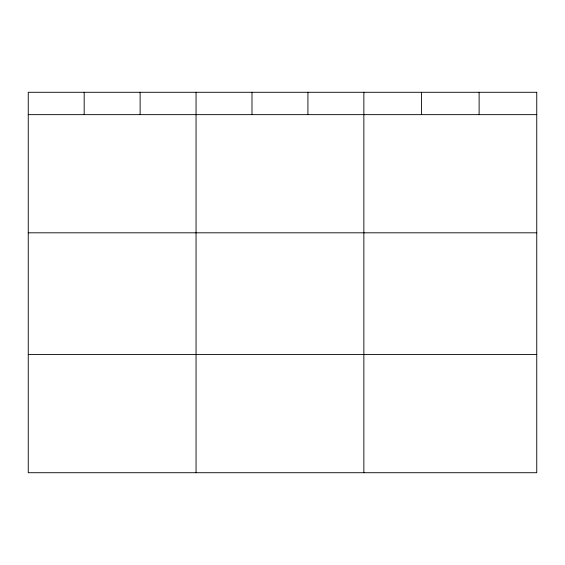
<?xml version="1.0" encoding="UTF-8"?>
<svg xmlns="http://www.w3.org/2000/svg" width="565" height="565" viewBox="0 0 565 565"><rect width="100%" height="100%" fill="white"/><g stroke="black" fill="none" stroke-linecap="round" stroke-linejoin="round"><path stroke-width="0.85" d="M28.25 114.646L536.75 114.646M28.25 232.808L536.75 232.808M28.25 354.552L536.75 354.552M479.12 92.286L479.12 114.646M421.49 92.286L421.49 114.646M363.86 92.286L363.86 472.714M307.925 92.286L307.925 114.646M251.99 92.286L251.99 114.646M196.055 92.286L196.055 472.714M140.12 92.286L140.12 114.646M84.185 92.286L84.185 114.646M536.75 92.286L28.25 92.286L28.25 472.714L536.75 472.714L536.75 92.286"/></g></svg>
